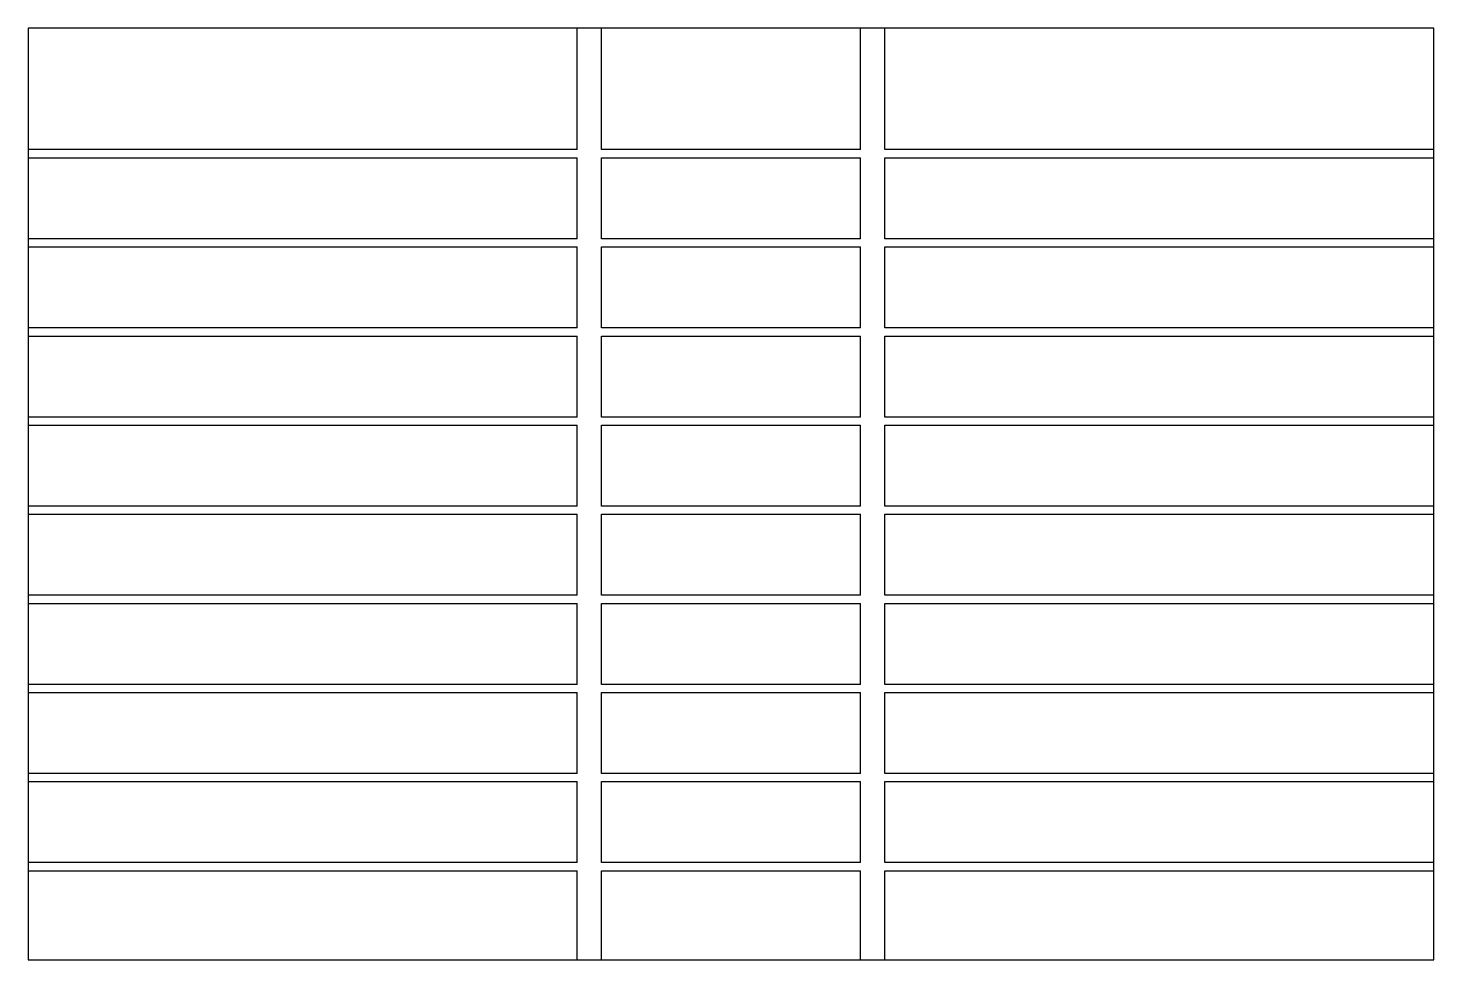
# Model space of a CAD drawing. Header units: inches. Extents: x -48.9 to -5.5, y 4.2 to 33.
import ezdxf

# ---------------------------------------------------------------- set-up
doc = ezdxf.new("R2010")
doc.units = ezdxf.units.IN
doc.header["$MEASUREMENT"] = 0

msp = doc.modelspace()

# ---------------------------------------------------------------- linework, layer by layer
at = {"color": 7, "linetype": 'Continuous', "lineweight": 25}
for p, q in [((-48.9, 32.977), (-48.9, 4.227)), ((-5.525, 32.977), (-48.9, 32.977)), ((-31.962, 29.227), (-31.962, 32.977)), ((-31.212, 29.227), (-31.212, 32.977)), ((-23.213, 29.227), (-23.213, 32.977)), ((-22.463, 29.227), (-22.463, 32.977)), ((-5.525, 4.227), (-5.525, 32.977)), ((-31.962, 29.227), (-48.9, 29.227)), ((-23.213, 29.227), (-31.212, 29.227)), ((-5.525, 29.227), (-22.463, 29.227)), ((-48.9, 28.977), (-31.962, 28.977)), ((-31.962, 26.477), (-31.962, 28.977)), ((-31.212, 26.477), (-31.212, 28.977)), ((-31.212, 28.977), (-23.213, 28.977)), ((-23.213, 26.477), (-23.213, 28.977)), ((-22.463, 26.477), (-22.463, 28.977)), ((-22.463, 28.977), (-5.525, 28.977)), ((-31.962, 26.477), (-48.9, 26.477)), ((-23.213, 26.477), (-31.212, 26.477)), ((-5.525, 26.477), (-22.463, 26.477)), ((-48.9, 26.227), (-31.962, 26.227)), ((-31.962, 23.727), (-31.962, 26.227)), ((-31.212, 23.727), (-31.212, 26.227)), ((-31.212, 26.227), (-23.213, 26.227)), ((-23.213, 23.727), (-23.213, 26.227)), ((-22.463, 23.727), (-22.463, 26.227)), ((-22.463, 26.227), (-5.525, 26.227)), ((-31.962, 23.727), (-48.9, 23.727)), ((-48.9, 23.477), (-31.962, 23.477)), ((-31.962, 20.977), (-31.962, 23.477)), ((-23.213, 23.727), (-31.212, 23.727)), ((-31.212, 20.977), (-31.212, 23.477)), ((-31.212, 23.477), (-23.213, 23.477)), ((-23.213, 20.977), (-23.213, 23.477)), ((-5.525, 23.727), (-22.463, 23.727)), ((-22.463, 20.977), (-22.463, 23.477)), ((-22.463, 23.477), (-5.525, 23.477)), ((-31.962, 20.977), (-48.9, 20.977)), ((-23.213, 20.977), (-31.212, 20.977)), ((-5.525, 20.977), (-22.463, 20.977)), ((-48.9, 20.727), (-31.962, 20.727)), ((-31.962, 18.227), (-31.962, 20.727)), ((-31.212, 18.227), (-31.212, 20.727)), ((-31.212, 20.727), (-23.213, 20.727)), ((-23.213, 18.227), (-23.213, 20.727)), ((-22.463, 18.227), (-22.463, 20.727)), ((-22.463, 20.727), (-5.525, 20.727)), ((-31.962, 18.227), (-48.9, 18.227)), ((-23.213, 18.227), (-31.212, 18.227)), ((-5.525, 18.227), (-22.463, 18.227)), ((-48.9, 17.977), (-31.962, 17.977)), ((-31.962, 15.477), (-31.962, 17.977)), ((-31.212, 15.477), (-31.212, 17.977)), ((-31.212, 17.977), (-23.213, 17.977)), ((-23.213, 15.477), (-23.213, 17.977)), ((-22.463, 15.477), (-22.463, 17.977)), ((-22.463, 17.977), (-5.525, 17.977)), ((-31.962, 15.477), (-48.9, 15.477)), ((-48.9, 15.227), (-31.962, 15.227)), ((-31.962, 12.727), (-31.962, 15.227)), ((-23.213, 15.477), (-31.212, 15.477)), ((-31.212, 12.727), (-31.212, 15.227)), ((-31.212, 15.227), (-23.213, 15.227)), ((-23.213, 12.727), (-23.213, 15.227)), ((-5.525, 15.477), (-22.463, 15.477)), ((-22.463, 12.727), (-22.463, 15.227)), ((-22.463, 15.227), (-5.525, 15.227)), ((-31.962, 12.727), (-48.9, 12.727)), ((-23.213, 12.727), (-31.212, 12.727)), ((-5.525, 12.727), (-22.463, 12.727)), ((-48.9, 12.477), (-31.962, 12.477)), ((-31.962, 9.977), (-31.962, 12.477)), ((-31.212, 9.977), (-31.212, 12.477)), ((-31.212, 12.477), (-23.213, 12.477)), ((-23.213, 9.977), (-23.213, 12.477)), ((-22.463, 9.977), (-22.463, 12.477)), ((-22.463, 12.477), (-5.525, 12.477)), ((-31.962, 9.977), (-48.9, 9.977)), ((-23.213, 9.977), (-31.212, 9.977)), ((-5.525, 9.977), (-22.463, 9.977)), ((-48.9, 9.727), (-31.962, 9.727)), ((-31.962, 7.227), (-31.962, 9.727)), ((-31.212, 7.227), (-31.212, 9.727)), ((-31.212, 9.727), (-23.213, 9.727)), ((-23.213, 7.227), (-23.213, 9.727)), ((-22.463, 7.227), (-22.463, 9.727)), ((-22.463, 9.727), (-5.525, 9.727)), ((-31.962, 7.227), (-48.9, 7.227)), ((-48.9, 6.977), (-31.962, 6.977)), ((-31.962, 4.227), (-31.962, 6.977)), ((-23.213, 7.227), (-31.212, 7.227)), ((-31.212, 4.227), (-31.212, 6.977)), ((-31.212, 6.977), (-23.213, 6.977)), ((-23.213, 4.227), (-23.213, 6.977)), ((-5.525, 7.227), (-22.463, 7.227)), ((-22.463, 4.227), (-22.463, 6.977)), ((-22.463, 6.977), (-5.525, 6.977)), ((-48.9, 4.227), (-5.525, 4.227))]:
    msp.add_line(p, q, dxfattribs=at)

doc.saveas('drawing.dxf')
